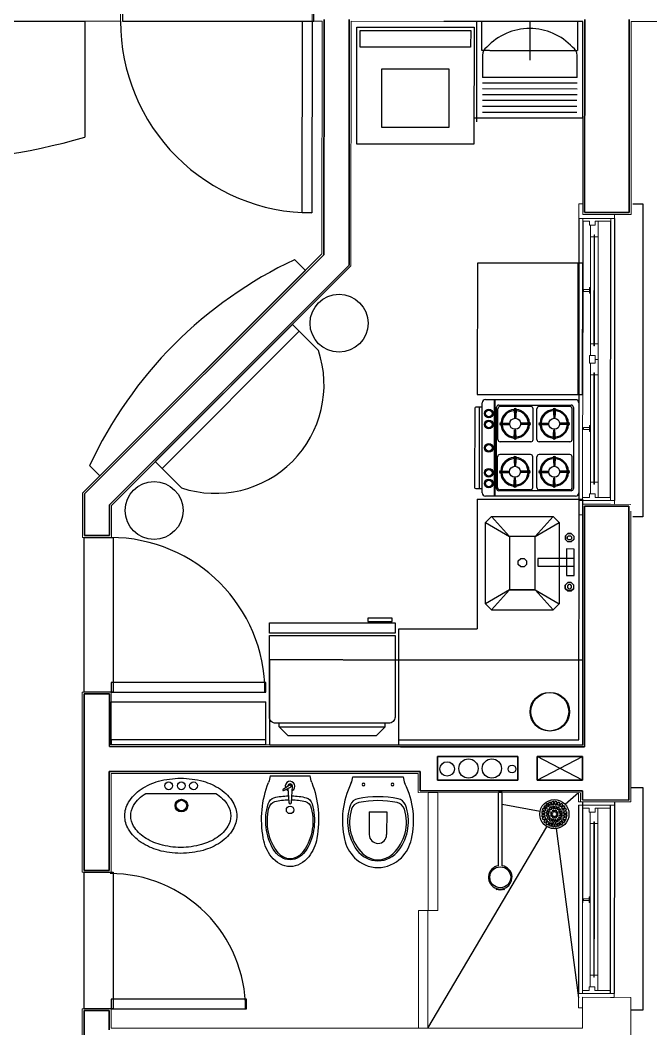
# Model space of a CAD drawing. Header units: millimetres. Extents: x -32319 to 9885, y 990 to 22164.
# Drawn here: x -27611 to -24346, y 4576 to 9798 of the extents above; entities that cross this region are included whole.
import ezdxf

# ---------------------------------------------------------------- set-up
doc = ezdxf.new("R2010")
doc.units = ezdxf.units.MM
doc.linetypes.add('HIDDEN', pattern=[0.375, 0.25, -0.125])
doc.layers.add('door', color=53, linetype='Continuous')
doc.layers.add('furniture', color=34, linetype='Continuous')
for name, color, linetype, lineweight in [('plaster', 4, 'Continuous', 13), ('wall', 5, 'Continuous', 35), ('wind', 161, 'Continuous', 5)]:
    doc.layers.add(name, color=color, linetype=linetype, lineweight=lineweight)

msp = doc.modelspace()

# ---------------------------------------------------------------- linework, layer by layer
for p, q in [((-27081.9, 10072.5), (-27082, 9792.5)), ((-26090.5, 9792), (-26090.4, 10072)), ((-27082, 9792.5), (-26090.5, 9792)), ((-27279.7, 6319.6), (-27279.3, 7119.6)), ((-27279.3, 7119.6), (-27129.3, 7119.5)), ((-27129.3, 7119.5), (-27129.7, 6319.5)), ((-27129.7, 6319.5), (-27279.7, 6319.6)), ((-24934.9, 5864), (-24700.5, 5985.8)), ((-24700.5, 5863.9), (-24934.8, 5985.8)), ((-24450.2, 5825.3, 27000), (-24387.7, 5825.3, 27000)), ((-24387.7, 5825.3, 27000), (-24388.2, 4672, 27000)), ((-24700, 5750.8), (-24700.3, 5229.2)), ((-24535, 5750.7), (-24535.5, 4759.1)), ((-24720, 5733.5), (-24720.5, 4759.2)), ((-24555.5, 4759.1), (-24555, 5733.4)), ((-27280.7, 4680.3), (-27280.1, 5386.5)), ((-27280.1, 5386.5), (-27130.1, 5386.4)), ((-27130.1, 5386.4), (-27130.4, 4680.2)), ((-27130.4, 4680.2), (-27280.7, 4680.3)), ((-24388.2, 4672, 27000), (-24449.8, 4672.1, -5157.2))]:
    msp.add_line(p, q)
for points in [[(-24438.9, 8846.2), (-24386.9, 8846.2), (-24387.6, 7226.2), (-24439.6, 7226.2)], [(-24698.9, 8756.3), (-24699.2, 8181.3)], [(-24554.6, 7326.3), (-24553.9, 8756.3)]]:
    msp.add_lwpolyline(points)
for centre, radius in [((-25400.8, 5921.3), 37.5), ((-25290.3, 5923.7), 50), ((-25169.3, 5923.7), 50), ((-25064.8, 5921.1), 20)]:
    msp.add_circle(centre, radius)
at = {"layer": 'door'}
for p, q in [((-26150.8, 8800.4), (-26150.4, 9791.9)), ((-26150.4, 9791.9), (-26100.4, 9791.9)), ((-26100.4, 9791.9), (-26100.8, 8800.4)), ((-26100.8, 8800.4), (-26150.8, 8800.4)), ((-27139.5, 6369.5), (-27139.6, 6319.5)), ((-27139.6, 6319.5), (-26339.6, 6319.1)), ((-26339.5, 6369.1), (-27139.5, 6369.5)), ((-26339.6, 6319.1), (-26339.5, 6369.1)), ((-27140.3, 4730.2), (-27140.3, 4680.2)), ((-26440.3, 4729.9), (-27140.3, 4730.2)), ((-26440.3, 4679.9), (-26440.3, 4729.9)), ((-27140.3, 4680.2), (-26440.3, 4679.9))]:
    msp.add_line(p, q, dxfattribs=at)
for centre, radius, start, end in [((-26100.4, 9791.9), 991.5, 179.9699, 269.9748), ((-27144.1, 6319.5), 800, 359.9748, 89.9748), ((-27144.8, 4679.8), 700, 0.007, 90.0548)]:
    msp.add_arc(centre, radius, start, end, dxfattribs=at)
at = {"layer": 'furniture'}
for p, q in [((-30949.2, 9794.1), (-27276.2, 9792.4)), ((-27276.2, 9792.3), (-27276.5, 9192.3)), ((-24698.4, 9791.3), (-25418.4, 9791.6)), ((-25248.4, 9791.6), (-25248.6, 9271.6)), ((-24973.4, 9791.4), (-24973.5, 9591.4)), ((-24698.6, 9291.3), (-24698.4, 9791.3)), ((-25218.4, 9615.7), (-25218.5, 9501.5)), ((-24728.5, 9501.3), (-24728.5, 9615.4)), ((-24728.5, 9501.3), (-25218.5, 9501.5)), ((-24728.5, 9471.3), (-25218.5, 9471.5)), ((-24728.5, 9441.3), (-25218.5, 9441.5)), ((-24728.5, 9411.3), (-25218.5, 9411.5)), ((-24728.6, 9381.3), (-25218.6, 9381.5)), ((-24728.6, 9351.3), (-25218.6, 9351.5)), ((-25218.6, 9321.5), (-24729.5, 9321.3)), ((-25261.9, 9291.6), (-24698.6, 9291.3)), ((-26137.4, 8504.8), (-26190.4, 8557.9)), ((-25244.4, 8539.4), (-25244.7, 7859.2)), ((-24694.5, 8539.2), (-25244.4, 8539.4)), ((-24724, 8539.2), (-24724.3, 7859)), ((-24699, 8539.2), (-24724, 8539.2)), ((-24694.5, 8539.2), (-24719.5, 8539.2)), ((-24699.3, 7859), (-24699, 8539.2)), ((-27198.7, 7438.5), (-26134.9, 8502.3)), ((-26912.3, 7512.8), (-26202, 8223)), ((-26202, 8223), (-26067.1, 8088.1)), ((-26202, 8223), (-26166.7, 8187.7)), ((-26166.7, 8187.7), (-26876.9, 7477.5)), ((-25244.7, 7859.2), (-24699.3, 7859)), ((-25201.8, 7833.3), (-24735.9, 7833.1)), ((-25157.1, 7833.2), (-25157.3, 7333.2)), ((-25154.2, 7833.2), (-25154.5, 7333.2)), ((-24724.3, 7859), (-24699.3, 7859)), ((-24724.3, 7859), (-24699.3, 7859)), ((-25258.3, 7788.3), (-25258.5, 7378.3)), ((-25218.9, 7793.9), (-25252.6, 7793.9)), ((-25235.5, 7793.9), (-25235.7, 7372.6)), ((-25219.1, 7350.3), (-25218.9, 7816.2)), ((-25145.2, 7373), (-25145, 7793.5)), ((-25138.1, 7626.6), (-25138, 7785.7)), ((-25133.7, 7804.8), (-24758.7, 7804.7)), ((-24967.5, 7797), (-25126.6, 7797.1)), ((-25054.2, 7785.8), (-25051.3, 7740.3)), ((-25048.5, 7785.8), (-25048.5, 7787.7)), ((-25048.5, 7785.8), (-25048.5, 7738.9)), ((-25042.8, 7785.8), (-25045.7, 7740.3)), ((-24956.3, 7626.6), (-24956.2, 7785.6)), ((-24935.9, 7626.5), (-24935.9, 7785.6)), ((-24765.4, 7796.9), (-24924.5, 7797)), ((-24852, 7785.7), (-24849.2, 7740.3)), ((-24846.3, 7785.7), (-24846.4, 7738.8)), ((-24840.7, 7785.7), (-24843.5, 7740.3)), ((-24754.1, 7626.5), (-24754, 7785.6)), ((-24747.3, 7793.3), (-24747.5, 7372.8)), ((-24718.9, 7816), (-24719.1, 7350.1)), ((-25126.1, 7708.2), (-25128.1, 7708.2)), ((-25126.1, 7713.9), (-25080.7, 7711)), ((-25126.1, 7708.2), (-25079.2, 7708.2)), ((-25126.1, 7702.5), (-25080.7, 7705.4)), ((-25054.2, 7630.6), (-25051.4, 7676)), ((-25048.5, 7630.6), (-25048.5, 7677.5)), ((-25042.9, 7630.6), (-25045.7, 7676)), ((-24970.9, 7708.2), (-25017.8, 7708.2)), ((-24970.9, 7713.8), (-25016.4, 7711)), ((-24970.9, 7702.5), (-25016.4, 7705.3)), ((-24970.9, 7708.2), (-24969, 7708.2)), ((-24924, 7708.1), (-24925.9, 7708.1)), ((-24924, 7713.8), (-24878.5, 7711)), ((-24924, 7708.1), (-24877, 7708.1)), ((-24924, 7702.5), (-24878.5, 7705.3)), ((-24852.1, 7630.5), (-24849.2, 7675.9)), ((-24846.4, 7630.5), (-24846.4, 7677.4)), ((-24840.7, 7630.5), (-24843.5, 7675.9)), ((-24768.8, 7708.1), (-24815.7, 7708.1)), ((-24768.8, 7713.7), (-24814.2, 7710.9)), ((-24768.8, 7702.4), (-24814.2, 7705.2)), ((-24768.8, 7708.1), (-24766.8, 7708.1)), ((-25048.5, 7630.6), (-25048.5, 7628.6)), ((-24846.4, 7630.5), (-24846.4, 7628.6)), ((-24967.6, 7615.2), (-25126.7, 7615.3)), ((-24765.5, 7615.1), (-24924.6, 7615.2)), ((-25139.5, 7378.2), (-25139.5, 7537.3)), ((-24969, 7548.5), (-25128.1, 7548.6)), ((-25055.6, 7537.3), (-25052.8, 7491.9)), ((-25049.9, 7537.3), (-25050, 7490.4)), ((-25049.9, 7537.3), (-25049.9, 7539.3)), ((-25044.3, 7537.3), (-25047.1, 7491.9)), ((-24957.7, 7378.1), (-24957.7, 7537.2)), ((-24936, 7378.1), (-24936, 7537.2)), ((-24765.5, 7548.5), (-24924.6, 7548.5)), ((-24852.1, 7537.2), (-24849.3, 7491.8)), ((-24846.4, 7537.2), (-24846.5, 7490.3)), ((-24840.8, 7537.2), (-24843.6, 7491.8)), ((-24754.2, 7378), (-24754.2, 7537.1)), ((-27198.7, 7438.5), (-27251.7, 7491.6)), ((-26876.9, 7477.5), (-26912.3, 7512.8)), ((-26912.3, 7512.8), (-26775.7, 7376.2)), ((-25127.6, 7459.8), (-25129.5, 7459.8)), ((-25127.6, 7465.4), (-25082.1, 7462.6)), ((-25127.6, 7459.8), (-25080.6, 7459.7)), ((-25127.6, 7454.1), (-25082.1, 7456.9)), ((-25055.7, 7382.1), (-25052.8, 7427.6)), ((-25050, 7382.1), (-25050, 7429)), ((-25044.3, 7382.1), (-25047.1, 7427.6)), ((-24972.4, 7459.7), (-25019.3, 7459.7)), ((-24972.4, 7465.4), (-25017.8, 7462.5)), ((-24972.4, 7454), (-25017.8, 7456.9)), ((-24972.4, 7459.7), (-24970.4, 7459.7)), ((-24924.1, 7459.7), (-24926, 7459.7)), ((-24924.1, 7465.3), (-24878.6, 7462.5)), ((-24924.1, 7459.7), (-24877.1, 7459.6)), ((-24924.1, 7454), (-24878.6, 7456.8)), ((-24852.2, 7382), (-24849.3, 7427.5)), ((-24846.5, 7382), (-24846.5, 7429)), ((-24840.8, 7382), (-24843.7, 7427.5)), ((-24768.9, 7459.6), (-24815.8, 7459.6)), ((-24768.9, 7465.3), (-24814.3, 7462.5)), ((-24768.9, 7453.9), (-24814.3, 7456.8)), ((-24768.9, 7459.6), (-24766.9, 7459.6)), ((-25252.8, 7372.6), (-25219.1, 7372.6)), ((-24969.1, 7366.7), (-25128.2, 7366.8)), ((-25050, 7382.1), (-25050, 7380.2)), ((-24765.6, 7366.6), (-24924.7, 7366.7)), ((-25245, 7317.8), (-25245.3, 6646.2)), ((-25245, 7317.8), (-24699.6, 7317.6)), ((-24736.1, 7333.1), (-25202, 7333.3)), ((-24758.9, 7361.5), (-25133.9, 7361.6)), ((-24719.6, 7317.6), (-24720.5, 6071.7)), ((-24699.6, 7317.6), (-24700.1, 6046)), ((-25651.8, 6046.4), (-25651.6, 6646.4)), ((-25651.6, 6646.3), (-25245.3, 6646.2)), ((-27139.7, 6046.9), (-27139.6, 6269.5)), ((-27139.6, 6269.5), (-26339.6, 6269.1)), ((-26339.7, 6046.6), (-26339.6, 6269.1)), ((-25651.8, 6146.1), (-25651.8, 6171.3)), ((-26269.8, 6138.9), (-26269.8, 6158)), ((-25721.6, 6138.7), (-25721.6, 6157.7)), ((-26339.7, 6071.6), (-27139.7, 6071.9)), ((-27139.7, 6071.9), (-27139.7, 6046.9)), ((-26339.7, 6046.6), (-26339.7, 6071.6)), ((-25654.1, 6072.4), (-24718.2, 6071.7)), ((-26339.7, 6046.6), (-27139.7, 6046.9)), ((-25654.1, 6046.4), (-24697.8, 6046)), ((-26317.7, 5886.3), (-26109.7, 5886.2)), ((-25888.8, 5881.1), (-25628.9, 5881)), ((-26216.6, 5837.2), (-26250.1, 5815.6)), ((-26246.6, 5809.3), (-26211, 5827.4)), ((-26225.5, 5832.3), (-26225.4, 5831.5)), ((-26224.9, 5820.3), (-26221.3, 5749.2)), ((-26206.3, 5749.2), (-26202.1, 5832.3)), ((-25135.6, 5420.6), (-25135.5, 5798.7)), ((-25115.5, 5798.7), (-25135.5, 5798.7)), ((-25115.6, 5420.6), (-25115.5, 5798.7)), ((-24867.7, 5731.8), (-24875.8, 5746)), ((-24861.2, 5734.5), (-24865.4, 5750.3)), ((-24855.4, 5736), (-24859.6, 5751.8)), ((-24848.5, 5737), (-24848.5, 5753.3)), ((-24842.5, 5737), (-24842.5, 5753.3)), ((-24835.7, 5736), (-24831.4, 5751.8)), ((-24829.9, 5734.5), (-24825.6, 5750.2)), ((-24823.4, 5731.8), (-24815.3, 5746)), ((-25803.9, 5700.3), (-25804, 5581.3)), ((-25803.9, 5700.3), (-25713.9, 5700.3)), ((-25713.9, 5700.3), (-25714, 5581.3)), ((-24894.1, 5697.5), (-24909.8, 5701.7)), ((-24892.5, 5703.2), (-24908.3, 5707.5)), ((-24889.8, 5709.7), (-24904, 5717.8)), ((-24886.8, 5714.9), (-24901, 5723)), ((-24882.6, 5720.4), (-24894.1, 5731.9)), ((-24878.4, 5724.6), (-24889.9, 5736.2)), ((-24872.9, 5695.6), (-24884.9, 5700.6)), ((-24870.6, 5701.2), (-24882.6, 5706.2)), ((-24872.8, 5728.8), (-24881, 5743)), ((-24867.7, 5705.5), (-24876.9, 5714.7)), ((-24863.5, 5709.7), (-24872.7, 5718.9)), ((-24859.2, 5712.6), (-24864.2, 5724.6)), ((-24855.2, 5692.9), (-24862, 5699.8)), ((-24853.6, 5714.9), (-24858.6, 5726.9)), ((-24850.9, 5697.2), (-24857.8, 5704)), ((-24848.6, 5715.9), (-24848.5, 5728.9)), ((-24848.6, 5698.1), (-24848.6, 5707.8)), ((-24842.6, 5715.9), (-24842.5, 5728.9)), ((-24842.6, 5698.1), (-24842.6, 5707.8)), ((-24840.2, 5697.1), (-24833.3, 5704)), ((-24837.5, 5714.9), (-24832.5, 5726.9)), ((-24836, 5692.9), (-24829.1, 5699.8)), ((-24831.9, 5712.6), (-24826.9, 5724.6)), ((-24827.6, 5709.7), (-24818.4, 5718.9)), ((-24823.4, 5705.5), (-24814.2, 5714.7)), ((-24820.5, 5701.1), (-24808.5, 5706.1)), ((-24818.2, 5728.8), (-24810.1, 5743)), ((-24818.2, 5695.6), (-24806.2, 5700.6)), ((-24812.7, 5724.6), (-24801.2, 5736.1)), ((-24808.5, 5720.3), (-24796.9, 5731.9)), ((-24804.3, 5714.8), (-24790.1, 5723)), ((-24801.3, 5709.6), (-24787.1, 5717.8)), ((-24798.6, 5703.2), (-24782.8, 5707.4)), ((-24797.1, 5697.4), (-24781.3, 5701.6)), ((-24895, 5690.6), (-24911.3, 5690.6)), ((-24895, 5684.6), (-24911.3, 5684.6)), ((-24894.1, 5677.7), (-24909.8, 5673.5)), ((-24892.5, 5671.9), (-24908.3, 5667.7)), ((-24889.9, 5665.5), (-24904, 5657.3)), ((-24886.9, 5660.3), (-24901, 5652.1)), ((-24882.6, 5654.7), (-24894.2, 5643.2)), ((-24878.4, 5650.5), (-24889.9, 5639)), ((-24873.9, 5690.6), (-24887, 5690.6)), ((-24873.9, 5684.6), (-24887, 5684.6)), ((-24872.9, 5679.5), (-24885, 5674.5)), ((-24870.6, 5673.9), (-24882.7, 5668.9)), ((-24872.9, 5646.3), (-24881.1, 5632.1)), ((-24867.7, 5669.6), (-24877, 5660.4)), ((-24867.7, 5643.3), (-24875.9, 5629.1)), ((-24863.5, 5665.4), (-24872.7, 5656.2)), ((-24856.1, 5690.5), (-24865.8, 5690.6)), ((-24856.1, 5684.5), (-24865.8, 5684.6)), ((-24861.3, 5640.6), (-24865.5, 5624.8)), ((-24859.2, 5662.5), (-24864.2, 5650.5)), ((-24855.2, 5682.2), (-24862, 5675.3)), ((-24853.6, 5660.2), (-24858.6, 5648.2)), ((-24850.9, 5677.9), (-24857.8, 5671.1)), ((-24848.6, 5677), (-24848.6, 5667.3)), ((-24848.6, 5659.2), (-24848.6, 5646.2)), ((-24842.6, 5677), (-24842.6, 5667.3)), ((-24842.6, 5659.2), (-24842.6, 5646.2)), ((-24840.2, 5677.9), (-24833.4, 5671.1)), ((-24837.5, 5660.2), (-24832.5, 5648.1)), ((-24836, 5682.2), (-24829.1, 5675.3)), ((-24835, 5690.5), (-24825.3, 5690.5)), ((-24835, 5684.5), (-24825.3, 5684.5)), ((-24832, 5662.5), (-24827, 5650.4)), ((-24829.9, 5640.6), (-24825.7, 5624.8)), ((-24827.7, 5665.4), (-24818.4, 5656.1)), ((-24823.5, 5643.2), (-24815.3, 5629.1)), ((-24823.4, 5669.6), (-24814.2, 5660.4)), ((-24820.5, 5673.9), (-24808.5, 5668.9)), ((-24818.3, 5646.2), (-24810.1, 5632.1)), ((-24818.2, 5679.5), (-24806.2, 5674.5)), ((-24817.2, 5690.5), (-24804.2, 5690.5)), ((-24817.2, 5684.5), (-24804.2, 5684.5)), ((-24812.8, 5650.5), (-24801.2, 5638.9)), ((-24808.5, 5654.7), (-24797, 5643.2)), ((-24804.3, 5660.2), (-24790.2, 5652.1)), ((-24801.3, 5665.4), (-24787.2, 5657.2)), ((-24798.6, 5671.8), (-24782.9, 5667.6)), ((-24797.1, 5677.6), (-24781.3, 5673.4)), ((-24796.2, 5690.5), (-24779.8, 5690.5)), ((-24796.2, 5684.5), (-24779.8, 5684.5)), ((-24855.5, 5639), (-24859.7, 5623.3)), ((-24848.6, 5638.1), (-24848.6, 5621.8)), ((-24842.6, 5638.1), (-24842.6, 5621.8)), ((-24835.7, 5639), (-24831.5, 5623.3)), ((-25145.6, 5297), (-25143.8, 5302.6)), ((-25125.7, 5293.4), (-25125.7, 5299.9)), ((-25125.7, 5293.4), (-25125.7, 5299.9)), ((-25107.9, 5302.5), (-25106.2, 5297))]:
    msp.add_line(p, q, dxfattribs=at)
at = {"layer": 'furniture', "linetype": 'HIDDEN'}
for p, q in [((-25223.4, 9791.5), (-25223.4, 9641.5)), ((-24723.4, 9791.3), (-25223.4, 9791.5)), ((-24723.4, 9641.3), (-24723.4, 9791.3)), ((-25223.4, 9641.5), (-24723.4, 9641.3)), ((-24724.5, 8539.2), (-25074.5, 8539.4)), ((-26320.5, 6485.6), (-26320.7, 6046.6)), ((-24699.9, 6484.9), (-26320.5, 6485.6)), ((-25651.8, 6046.3), (-25651.8, 6146.1)), ((-26320.7, 6046.6), (-25651.8, 6046.3))]:
    msp.add_line(p, q, dxfattribs=at)
at = {"layer": 'furniture', "ltscale": 4}
for p, q in [((-24720, 5798.5), (-24789, 5737.5)), ((-24919.8, 5701.2), (-25115.5, 5737.3)), ((-25500.1, 4579.5), (-24884, 5622.5)), ((-24835.7, 5612.7), (-24720.5, 4736.7))]:
    msp.add_line(p, q, dxfattribs=at)
at = {"layer": 'furniture'}
for points in [[(-25868.4, 9761.8), (-25261.7, 9761.5), (-25262, 9154.9), (-25868.7, 9155.1)], [(-25279, 9744.2), (-25279.1, 9657.5), (-25851.1, 9657.8), (-25851.1, 9744.5)], [(-25738.6, 9241.7), (-25738.5, 9545.1), (-25391.8, 9544.9), (-25391.9, 9241.6)], [(-25811.3, 6684.9), (-25685.2, 6684.9), (-25685.2, 6701.7), (-25811.3, 6701.8)], [(-26320.5, 6623.8), (-26320.4, 6678), (-25670.4, 6677.7), (-25670.5, 6623.5)], [(-26223.8, 6092.9), (-26269.8, 6138.9), (-25721.6, 6138.7), (-25767.5, 6092.7), (-25995.7, 6092.8)]]:
    msp.add_lwpolyline(points, close=True, dxfattribs=at)
at = {"layer": 'furniture', "ltscale": 0.3}
for points in [[(-24718.9, 8771.3), (-24719.6, 7311.3)], [(-24533.9, 8771.2), (-24534.6, 7311.2)]]:
    msp.add_lwpolyline(points, dxfattribs=at)
at = {"layer": 'furniture'}
for points, elevation in [([(-25077.6, 7125.4), (-25077.7, 6848.5), (-24945.3, 6848.4), (-24945.2, 7125.3)], 691.5), ([(-24788.9, 7127.4), (-24776.2, 7140), (-24758.3, 7140), (-24745.7, 7127.3), (-24745.7, 7109.5), (-24758.3, 7096.8), (-24776.2, 7096.8), (-24788.9, 7109.5)], 918.7), ([(-24778, 7122.5), (-24771.7, 7128.8), (-24762.8, 7128.8), (-24756.4, 7122.5), (-24756.4, 7113.5), (-24762.8, 7107.2), (-24771.7, 7107.2), (-24778, 7113.5)], 900), ([(-24744, 6922.6), (-24743.9, 7060), (-24783, 7060.1), (-24783.1, 6922.6)], 900), ([(-25032.3, 6998.1), (-25019.7, 7010.7), (-25001.8, 7010.7), (-24989.2, 6998.1), (-24989.2, 6980.2), (-25001.8, 6967.5), (-25019.7, 6967.6), (-25032.4, 6980.2)], 694.3), ([(-24931.9, 6971.9), (-24744, 6971.8), (-24744, 7010.9), (-24931.9, 7011)], 946.7), ([(-24744, 7010.9), (-24783, 7010.9), (-24783.1, 6971.8), (-24744, 6971.8)], 923.3), ([(-24789, 6855.3), (-24776.3, 6842.7), (-24758.5, 6842.7), (-24745.8, 6855.3), (-24745.8, 6873.2), (-24758.4, 6885.8), (-24776.3, 6885.9), (-24789, 6873.2)], 918.7), ([(-24778.1, 6860.2), (-24771.8, 6853.9), (-24762.9, 6853.9), (-24756.5, 6860.2), (-24756.5, 6869.2), (-24762.9, 6875.5), (-24771.8, 6875.5), (-24778.1, 6869.2)], 900)]:
    msp.add_lwpolyline(points, close=True, dxfattribs=dict(at, elevation=elevation))
for points in [[(-26288.2, 6158, -0.414214), (-26320.6, 6190.5), (-26320.5, 6613), (-25670.5, 6612.7), (-25670.6, 6190.2, -0.414214), (-25703.2, 6157.7)], [(-26779.8, 5873.3, -0.067812), (-26664.4, 5857.5, -0.080094), (-26574.7, 5816.3, -0.107098), (-26509.6, 5748.7, -0.139266), (-26489.8, 5678.8, -0.139266), (-26509.7, 5608.8, -0.107098), (-26574.8, 5541.3, -0.080094), (-26664.6, 5500.1, -0.067812), (-26779.9, 5484.4, -0.067812), (-26895.3, 5500.2, -0.080094), (-26985, 5541.5, -0.107098), (-27050.1, 5609.1, -0.139266), (-27069.9, 5679, -0.139266), (-27050, 5748.9, -0.107098), (-26984.9, 5816.5, -0.080094), (-26895.2, 5857.6, -0.067812)], [(-26598.8, 5795.1, -0.117959), (-26535.9, 5732.5, -0.139266), (-26520.7, 5678.8, -0.139266), (-26535.9, 5625.1, -0.107098), (-26592, 5566.9, -0.080094), (-26672.8, 5529.9, -0.067812), (-26779.9, 5515.3, -0.067812), (-26887, 5529.9, -0.080094), (-26967.8, 5567.1, -0.107098), (-27023.8, 5625.3, -0.139266), (-27039.1, 5679, -0.139266), (-27023.8, 5732.7, -0.117959), (-26960.8, 5795.2)]]:
    msp.add_lwpolyline(points, format="xyb", close=True, dxfattribs=at)
for centre, radius in [((-25960.5, 8228.6), 150), ((-25185.2, 7761.5), 22.7), ((-25185.2, 7761.5), 17), ((-25048.5, 7708.2), 28.4), ((-24846.4, 7708.1), 28.4), ((-25185.3, 7705), 22.7), ((-25185.3, 7705), 17), ((-25185.3, 7583.3), 22.7), ((-25185.3, 7583.3), 17), ((-25185.4, 7454.8), 22.7), ((-25185.4, 7454.8), 17), ((-25050, 7459.7), 28.4), ((-24846.5, 7459.6), 28.4), ((-25185.4, 7399.7), 22.7), ((-25185.4, 7399.7), 17), ((-26918, 7259.4), 150), ((-24871.6, 6217.7), 100), ((-24867.2, 6217.7), 100), ((-26842.3, 5834.2), 20.1), ((-26777.3, 5834.2), 20.1), ((-26713.9, 5834.1), 20.1), ((-26776.6, 5731.9), 32.5), ((-26776.6, 5731.9), 27.3), ((-24845.6, 5687.5), 75.5), ((-26213.8, 5709.6), 19.5), ((-25125.7, 5360.6), 54.1)]:
    msp.add_circle(centre, radius, dxfattribs=at)
for centre, radius, start, end in [((-24973.5, 9451.2), 303.1, 42.8753, 137.0742), ((-25168.4, 9615.6), 50, 122.7494, 179.9748), ((-24778.5, 9615.5), 50, 359.9748, 57.2001), ((-28170.3, 12274.3), 3209, 252.9171, 286.1725), ((-25253.5, 6564.1), 2202.9, 115.1705, 155.1022), ((-26600.2, 7910.2), 562, 251.8115, 18.4611), ((-25201.8, 7816.2), 17, 89.9748, 179.9748), ((-24735.9, 7816), 17, 359.9748, 89.9748), ((-25252.6, 7788.3), 5.68, 89.9748, 179.9748), ((-25133.7, 7793.5), 11.4, 89.9748, 179.9748), ((-25126.6, 7785.7), 11.4, 89.9748, 179.9748), ((-25048.5, 7708.2), 73.9, 94.1947, 175.7548), ((-25048.5, 7778.4), 9.3, 52.3208, 127.6287), ((-25048.5, 7708.2), 73.9, 4.1947, 85.7548), ((-24967.6, 7785.7), 11.4, 359.9748, 89.9748), ((-24924.5, 7785.6), 11.4, 89.9748, 179.9748), ((-24846.4, 7708.1), 73.9, 94.1947, 175.7548), ((-24846.3, 7778.3), 9.3, 52.3208, 127.6287), ((-24846.4, 7708.1), 73.9, 4.1947, 85.7548), ((-24765.4, 7785.6), 11.4, 359.9748, 89.9748), ((-24758.7, 7793.3), 11.4, 359.9748, 89.9748), ((-25048.5, 7708.2), 68.2, 94.2483, 175.7012), ((-25048.5, 7742.3), 3.46, 214.8247, 325.1248), ((-25048.5, 7708.2), 68.2, 4.2483, 85.7012), ((-24846.4, 7708.1), 68.2, 94.2483, 175.7012), ((-24846.4, 7742.2), 3.46, 214.8247, 325.1248), ((-24846.4, 7708.1), 68.2, 4.2483, 85.7012), ((-25118.8, 7708.2), 9.3, 142.3208, 217.6287), ((-25048.5, 7708.2), 73.9, 184.1947, 265.7548), ((-25048.5, 7708.2), 68.2, 184.2483, 265.7012), ((-25082.6, 7708.2), 3.46, 304.8247, 55.1248), ((-25048.5, 7674.1), 3.46, 34.8247, 145.1248), ((-25048.5, 7708.2), 68.2, 274.2483, 355.7012), ((-25048.5, 7708.2), 73.9, 274.1947, 355.7548), ((-25014.4, 7708.2), 3.46, 124.8247, 235.1248), ((-24978.3, 7708.2), 9.3, 322.3208, 37.6287), ((-24916.6, 7708.1), 9.3, 142.3208, 217.6287), ((-24846.4, 7708.1), 73.9, 184.1947, 265.7548), ((-24846.4, 7708.1), 68.2, 184.2483, 265.7012), ((-24880.5, 7708.1), 3.46, 304.8247, 55.1248), ((-24846.4, 7674), 3.46, 34.8247, 145.1248), ((-24846.4, 7708.1), 68.2, 274.2483, 355.7012), ((-24846.4, 7708.1), 73.9, 274.1947, 355.7548), ((-24812.2, 7708.1), 3.46, 124.8247, 235.1248), ((-24776.1, 7708.1), 9.3, 322.3208, 37.6287), ((-25126.7, 7626.6), 11.4, 179.9748, 269.9748), ((-25048.5, 7637.9), 9.3, 232.3208, 307.6287), ((-24967.6, 7626.6), 11.4, 269.9748, 359.9748), ((-24924.6, 7626.5), 11.4, 179.9748, 269.9748), ((-24846.4, 7637.9), 9.3, 232.3208, 307.6287), ((-24765.5, 7626.5), 11.4, 269.9748, 359.9748), ((-25128.1, 7537.2), 11.4, 89.9748, 179.9748), ((-25050, 7459.7), 73.9, 94.1947, 175.7548), ((-25050, 7459.7), 68.2, 94.2483, 175.7012), ((-25049.9, 7530), 9.3, 52.3208, 127.6287), ((-25050, 7459.7), 68.2, 4.2483, 85.7012), ((-25050, 7459.7), 73.9, 4.1947, 85.7548), ((-24969, 7537.2), 11.4, 359.9748, 89.9748), ((-24924.6, 7537.2), 11.4, 89.9748, 179.9748), ((-24846.5, 7459.6), 73.9, 94.1947, 175.7548), ((-24846.5, 7459.6), 68.2, 94.2483, 175.7012), ((-24846.4, 7529.9), 9.3, 52.3208, 127.6287), ((-24846.5, 7459.6), 68.2, 4.2483, 85.7012), ((-24846.5, 7459.6), 73.9, 4.1947, 85.7548), ((-24765.5, 7537.1), 11.4, 359.9748, 89.9748), ((-25050, 7493.8), 3.46, 214.8247, 325.1248), ((-24846.5, 7493.8), 3.46, 214.8247, 325.1248), ((-25120.2, 7459.7), 9.3, 142.3208, 217.6287), ((-25050, 7459.7), 73.9, 184.1947, 265.7548), ((-25050, 7459.7), 68.2, 184.2483, 265.7012), ((-25084.1, 7459.7), 3.46, 304.8247, 55.1248), ((-25050, 7425.6), 3.46, 34.8247, 145.1248), ((-25050, 7459.7), 68.2, 274.2483, 355.7012), ((-25050, 7459.7), 73.9, 274.1947, 355.7548), ((-25015.8, 7459.7), 3.46, 124.8247, 235.1248), ((-24979.7, 7459.7), 9.3, 322.3208, 37.6287), ((-24916.7, 7459.7), 9.3, 142.3208, 217.6287), ((-24846.5, 7459.6), 73.9, 184.1947, 265.7548), ((-24846.5, 7459.6), 68.2, 184.2483, 265.7012), ((-24880.6, 7459.6), 3.46, 304.8247, 55.1248), ((-24846.5, 7425.5), 3.46, 34.8247, 145.1248), ((-24846.5, 7459.6), 68.2, 274.2483, 355.7012), ((-24846.5, 7459.6), 73.9, 274.1947, 355.7548), ((-24812.3, 7459.6), 3.46, 124.8247, 235.1248), ((-24776.2, 7459.6), 9.3, 322.3208, 37.6287), ((-25252.8, 7378.3), 5.68, 179.9748, 269.9748), ((-25133.8, 7373), 11.4, 179.9748, 269.9748), ((-25128.2, 7378.2), 11.4, 179.9748, 269.9748), ((-25050, 7389.5), 9.3, 232.3208, 307.6287), ((-24969.1, 7378.1), 11.4, 269.9748, 359.9748), ((-24924.7, 7378.1), 11.4, 179.9748, 269.9748), ((-24846.5, 7389.4), 9.3, 232.3208, 307.6287), ((-24765.6, 7378), 11.4, 269.9748, 359.9748), ((-24758.9, 7372.8), 11.4, 269.9748, 359.9748), ((-25202, 7350.3), 17, 179.9748, 269.9748), ((-24736.1, 7350.1), 17, 269.9748, 359.9748), ((-26213.8, 5832.3), 25.2, 294.7933, 199.8538), ((-25988.4, 5890.3), 100, 333.797, 354.7017), ((-25833.9, 5841.2), 7.5, 89.9748, 269.9748), ((-25833.9, 5841.2), 7.5, 269.9748, 89.9748), ((-25683.9, 5841.1), 7.5, 89.9748, 269.9748), ((-25683.9, 5841.1), 7.5, 269.9748, 89.9748), ((-25529.3, 5890.1), 100, 185.2478, 206.1525), ((-26248.3, 5812.4), 3.6, 119.8557, 299.8557), ((-26213.8, 5832.3), 25.2, 219.8575, 245.1562), ((-26213.8, 5832.3), 11.7, 359.9748, 179.9748), ((-26213.8, 5832.3), 5.62, 299.8557, 119.8557), ((-25508.4, 5654.1), 435, 153.7967, 192.7638), ((-26009.5, 5654.3), 435, 347.1857, 26.1528), ((-26213.8, 5749.2), 7.51, 179.9748, 359.9748), ((-25854.2, 5718.2), 50, 100.9636, 159.8904), ((-25848.2, 5698.4), 50, 101.41, 162.2883), ((-25759.1, 5227.3), 550, 78.9859, 100.9636), ((-25759.1, 5257.3), 500, 78.5394, 101.4101), ((-25669.7, 5698.3), 50, 17.6612, 78.5395), ((-25663.6, 5718.1), 50, 20.0575, 78.9857), ((-24845.6, 5687.5), 65.8, 107.5879, 117.3616), ((-24845.6, 5687.5), 65.8, 92.5879, 102.3616), ((-24845.6, 5687.5), 65.8, 77.5879, 87.3616), ((-24845.6, 5687.5), 65.8, 62.5879, 72.3616), ((-25666.4, 5649.4), 250, 159.8908, 216.4034), ((-25681.4, 5645.1), 225, 162.289, 226.4253), ((-25836.5, 5645.2), 225, 313.5242, 17.6606), ((-25851.5, 5649.5), 250, 323.5461, 20.0588), ((-24845.6, 5687.5), 65.8, 167.5879, 177.3616), ((-24845.6, 5687.5), 65.8, 152.5879, 162.3616), ((-24845.6, 5687.5), 65.8, 137.5879, 147.3616), ((-24845.6, 5687.5), 49.5, 168.4494, 176.5001), ((-24845.6, 5687.5), 49.5, 153.4494, 161.5001), ((-24845.6, 5687.5), 65.8, 122.5879, 132.3616), ((-24845.6, 5687.5), 41.5, 161.6202, 175.8293), ((-24845.6, 5687.5), 49.5, 138.4494, 146.5001), ((-24845.6, 5687.5), 41.5, 139.1202, 153.3293), ((-24845.6, 5687.5), 49.5, 123.4494, 131.5001), ((-24845.6, 5687.5), 28.5, 163.5171, 173.9324), ((-24845.6, 5687.5), 41.5, 116.6202, 130.8293), ((-24845.6, 5687.5), 28.5, 141.0171, 151.4324), ((-24845.6, 5687.5), 49.5, 108.4494, 116.5001), ((-24845.6, 5687.5), 20.5, 143.3897, 171.5598), ((-24845.6, 5687.5), 28.5, 118.5171, 128.9324), ((-24845.6, 5687.5), 41.5, 94.1202, 108.3293), ((-24845.6, 5687.5), 20.5, 98.3897, 126.5598), ((-24845.6, 5687.5), 11, 150.8014, 164.1481), ((-24845.6, 5687.5), 49.5, 93.4494, 101.5001), ((-24845.6, 5687.5), 28.5, 96.0171, 106.4324), ((-24845.6, 5687.5), 11, 105.8014, 119.1481), ((-24845.6, 5687.5), 28.5, 73.5171, 83.9324), ((-24845.6, 5687.5), 20.5, 53.3897, 81.5598), ((-24845.6, 5687.5), 11, 60.8014, 74.1481), ((-24845.6, 5687.5), 49.5, 78.4494, 86.5001), ((-24845.6, 5687.5), 41.5, 71.6202, 85.8293), ((-24845.6, 5687.5), 11, 15.8014, 29.1481), ((-24845.6, 5687.5), 28.5, 51.0171, 61.4324), ((-24845.6, 5687.5), 49.5, 63.4494, 71.5001), ((-24845.6, 5687.5), 20.5, 8.3897, 36.5598), ((-24845.6, 5687.5), 41.5, 49.1202, 63.3293), ((-24845.6, 5687.5), 28.5, 28.5171, 38.9324), ((-24845.6, 5687.5), 49.5, 48.4494, 56.5001), ((-24845.6, 5687.5), 28.5, 6.0171, 16.4324), ((-24845.6, 5687.5), 41.5, 26.6202, 40.8293), ((-24845.6, 5687.5), 65.8, 47.5879, 57.3616), ((-24845.6, 5687.5), 49.5, 33.4494, 41.5001), ((-24845.6, 5687.5), 41.5, 4.1202, 18.3293), ((-24845.6, 5687.5), 49.5, 18.4494, 26.5001), ((-24845.6, 5687.5), 49.5, 3.4494, 11.5001), ((-24845.6, 5687.5), 65.8, 32.5879, 42.3616), ((-24845.6, 5687.5), 65.8, 17.5879, 27.3616), ((-24845.6, 5687.5), 65.8, 2.5879, 12.3616), ((-24845.6, 5687.5), 65.8, 182.5879, 192.3616), ((-24845.6, 5687.5), 65.8, 197.5879, 207.3616), ((-24845.6, 5687.5), 65.8, 212.5879, 222.3616), ((-24845.6, 5687.5), 49.5, 183.4494, 191.5001), ((-24845.6, 5687.5), 49.5, 198.4494, 206.5001), ((-24845.6, 5687.5), 41.5, 184.1202, 198.3293), ((-24845.6, 5687.5), 49.5, 213.4494, 221.5001), ((-24845.6, 5687.5), 41.5, 206.6202, 220.8293), ((-24845.6, 5687.5), 49.5, 228.4494, 236.5001), ((-24845.6, 5687.5), 28.5, 186.0171, 196.4324), ((-24845.6, 5687.5), 41.5, 229.1202, 243.3293), ((-24845.6, 5687.5), 28.5, 208.5171, 218.9324), ((-24845.6, 5687.5), 49.5, 243.4494, 251.5001), ((-24845.6, 5687.5), 20.5, 188.3897, 216.5598), ((-24845.6, 5687.5), 28.5, 231.0171, 241.4324), ((-24845.6, 5687.5), 41.5, 251.6202, 265.8293), ((-24845.6, 5687.5), 20.5, 233.3897, 261.5598), ((-24845.6, 5687.5), 11, 195.8014, 209.1481), ((-24845.6, 5687.5), 28.5, 253.5171, 263.9324), ((-24845.6, 5687.5), 11, 240.8014, 254.1481), ((-24845.6, 5687.5), 11, 285.8014, 299.1481), ((-24845.6, 5687.5), 20.5, 278.3897, 306.5598), ((-24845.6, 5687.5), 28.5, 276.0171, 286.4324), ((-24845.6, 5687.5), 41.5, 274.1202, 288.3293), ((-24845.6, 5687.5), 11, 330.8014, 344.1481), ((-24845.6, 5687.5), 28.5, 298.5171, 308.9324), ((-24845.6, 5687.5), 49.5, 288.4494, 296.5001), ((-24845.6, 5687.5), 20.5, 323.3897, 351.5598), ((-24845.6, 5687.5), 41.5, 296.6202, 310.8293), ((-24845.6, 5687.5), 28.5, 321.0171, 331.4324), ((-24845.6, 5687.5), 49.5, 303.4494, 311.5001), ((-24845.6, 5687.5), 28.5, 343.5171, 353.9324), ((-24845.6, 5687.5), 41.5, 319.1202, 333.3293), ((-24845.6, 5687.5), 49.5, 318.4494, 326.5001), ((-24845.6, 5687.5), 41.5, 341.6202, 355.8293), ((-24845.6, 5687.5), 49.5, 333.4494, 341.5001), ((-24845.6, 5687.5), 49.5, 348.4494, 356.5001), ((-24845.6, 5687.5), 65.8, 317.5879, 327.3616), ((-24845.6, 5687.5), 65.8, 332.5879, 342.3616), ((-24845.6, 5687.5), 65.8, 347.5879, 357.3616), ((-24845.6, 5687.5), 65.8, 227.5879, 237.3616), ((-24845.6, 5687.5), 65.8, 242.5879, 252.3616), ((-24845.6, 5687.5), 65.8, 257.5879, 267.3616), ((-24845.6, 5687.5), 49.5, 258.4494, 266.5001), ((-24845.6, 5687.5), 49.5, 273.4494, 281.5001), ((-24845.6, 5687.5), 65.8, 272.5879, 282.3616), ((-24845.6, 5687.5), 65.8, 287.5879, 297.3616), ((-24845.6, 5687.5), 65.8, 302.5879, 312.3616), ((-25737.6, 5602.2), 200, 192.7582, 224.5065), ((-25759, 5581.3), 45, 179.975, 359.9745), ((-25780.4, 5602.2), 200, 315.443, 347.1907), ((-25759, 5581.1), 135, 216.4027, 323.5468), ((-25759, 5581.1), 170, 224.5083, 315.4411), ((-25759, 5563.6), 112.5, 226.4254, 313.524), ((-25125.7, 5360.6), 60.8, 99.4435, 252.5868), ((-25125.7, 5360.6), 60.8, 286.9656, 80.506), ((-25145.2, 5296.8), 0.485, 162.5868, 275.9961), ((-25141.1, 5257.8), 38.8, 66.6214, 95.9961), ((-25125.7, 5360.6), 60.8, 252.5868, 286.9656), ((-25110.3, 5257.8), 38.8, 84.6853, 113.3281), ((-25106.7, 5296.9), 0.485, 264.6853, 16.9656)]:
    msp.add_arc(centre, radius, start, end, dxfattribs=at)
at = {"layer": 'furniture', "extrusion": (0, 0, -1)}
for centre, major_axis, start_param, end_param in [((-26013.4, 5659.3), (0.2, 435), 4.489177, 5.169282), ((-26397.4, 5895.5), (0, 100), 1.662829, 2.027684), ((-26030.1, 5895.4), (0, 100), 4.255501, 4.620357), ((-26414.3, 5659.5), (0.2, 435), 1.113903, 1.794008), ((-26290.1, 5723.4), (0, 50), -1.220259, -0.191792), ((-26285.2, 5703.6), (0, 50), -1.26211, -0.199583), ((-26214, 5232.5), (0.2, 550), -0.191792, -0.020883), ((-26214, 5262.5), (0.2, 500), -0.199585, -0.020442), ((-26214, 5262.5), (0.2, 500), 0.020442, 0.199585), ((-26214, 5232.5), (0.2, 550), 0.020883, 0.191792), ((-26142.4, 5703.5), (0, 50), 0.199583, 1.26211), ((-26137.6, 5723.3), (0, 50), 0.191795, 1.220287), ((-26139.8, 5654.6), (0.1, 250), 4.076589, 5.062921), ((-26151.8, 5650.4), (0.1, 225), 3.901674, 5.021063), ((-26275.9, 5650.4), (0.1, 225), 1.262121, 2.381512), ((-26287.9, 5654.7), (0.1, 250), 1.220264, 2.206597), ((-26196.8, 5607.4), (0.1, 200), 3.935163, 4.489275), ((-26231, 5607.4), (0.1, 200), 1.793919, 2.348022), ((-26213.9, 5586.4), (0.1, 135), 2.206584, 4.076601), ((-26213.9, 5568.9), (0, 112.5), 2.381515, 3.901673), ((-26213.9, 5586.4), (0.1, 170), 2.348056, 3.935132)]:
    msp.add_ellipse(centre, major_axis=major_axis, ratio=0.8, start_param=start_param, end_param=end_param, dxfattribs=at)
at = {"layer": 'furniture'}
for points in [[(-25202.1, 7198, 900), (-25077.6, 7125.4, 691.5), (-25171, 7229.1, 900)], [(-24945.2, 7125.3, 691.5), (-24820.6, 7197.8, 900), (-24851.7, 7229, 900)], [(-24945.3, 6848.4, 691.5), (-24945.2, 7125.3, 691.5), (-25077.6, 7125.4, 691.5), (-25077.7, 6848.5, 691.5)], [(-24743.9, 7060, 923.3), (-24783, 7060.1, 923.3), (-24783.1, 6922.6, 923.3), (-24744, 6922.6, 923.3)], [(-24931.9, 7011, 970.1), (-24931.9, 6971.9, 970.1), (-24744, 6971.8, 970.1), (-24744, 7010.9, 970.1)], [(-25077.7, 6848.5, 691.5), (-25202.3, 6776, 900), (-25171.2, 6744.8, 900), (-25077.7, 6848.5, 691.5)], [(-24851.9, 6744.7, 900), (-24945.3, 6848.4, 691.5), (-24820.7, 6775.8, 900)]]:
    msp.add_3dface(points, dxfattribs=at)
for points, invisible_edges in [([(-25202.1, 7198, 900), (-25171, 7229.1, 900), (-25202.1, 7229.1, 900)], 14), ([(-25077.6, 7125.4, 691.5), (-25171, 7229.1, 900), (-24851.7, 7229, 900), (-24945.2, 7125.3, 691.5)], 5), ([(-24851.7, 7229, 900), (-24820.6, 7197.8, 900), (-24820.5, 7229, 900)], 14), ([(-25077.7, 6848.5, 691.5), (-25202.3, 6776, 900), (-25202.1, 7198, 900), (-25077.6, 7125.4, 691.5)], 5), ([(-24945.2, 7125.3, 691.5), (-24820.6, 7197.8, 900), (-24820.7, 6775.8, 900), (-24945.3, 6848.4, 691.5)], 5), ([(-24788.9, 7109.5, 942), (-24776.2, 7096.8, 942), (-24745.7, 7127.3, 942), (-24758.3, 7140, 942)], 10), ([(-24758.3, 7140, 942), (-24776.2, 7140, 942), (-24788.9, 7127.4, 942), (-24788.9, 7109.5, 942)], 8), ([(-24745.7, 7127.3, 942), (-24745.7, 7109.5, 942), (-24758.3, 7096.8, 942), (-24776.2, 7096.8, 942)], 8), ([(-24851.9, 6744.7, 900), (-24945.3, 6848.4, 691.5), (-25077.7, 6848.5, 691.5), (-25171.2, 6744.8, 900)], 5), ([(-24789, 6873.2, 942), (-24776.3, 6885.9, 942), (-24745.8, 6855.3, 942), (-24758.5, 6842.7, 942)], 10), ([(-24758.5, 6842.7, 942), (-24776.3, 6842.7, 942), (-24789, 6855.3, 942), (-24789, 6873.2, 942)], 8), ([(-24745.8, 6855.3, 942), (-24745.8, 6873.2, 942), (-24758.4, 6885.8, 942), (-24776.3, 6885.9, 942)], 8), ([(-25202.3, 6776, 900), (-25171.2, 6744.8, 900), (-25202.3, 6744.8, 900)], 14), ([(-24851.9, 6744.7, 900), (-24820.7, 6775.8, 900), (-24820.8, 6744.7, 900)], 14)]:
    msp.add_3dface(points, dxfattribs=dict(at, invisible_edges=invisible_edges))
at = {"layer": 'plaster'}
for p, q in [((-27091.8, 10042.4), (-27091.9, 9792.4)), ((-27091.8, 10042.4), (-27091.9, 9792.4)), ((-26100.3, 10041.9), (-26100.4, 9791.9)), ((-30949.2, 9794.1), (-27091.9, 9792.4)), ((-26048.4, 9791.9), (-26100.4, 9791.9)), ((-26048.4, 9791.9), (-26048.9, 8587.4)), ((-25898.4, 9791.8), (-25898.9, 8525.2)), ((-24698.4, 9791.3), (-25898.4, 9791.8)), ((-24698.9, 8791.3), (-24698.4, 9791.3)), ((-24448.8, 8791.2), (-24448.4, 9791.2)), ((-24448.4, 9791.2), (-24250.6, 9791.1)), ((-24448.8, 8791.2), (-24698.9, 8791.3)), ((-27289.1, 7349), (-26048.9, 8587.4)), ((-27139.2, 7285), (-25898.9, 8525.2)), ((-27289.2, 7119.6), (-27289.1, 7349)), ((-27139.2, 7119.5), (-27139.2, 7285)), ((-24699.8, 7291.3), (-24700.1, 6046)), ((-24699.8, 7291.3), (-24449.6, 7291.2)), ((-24450.2, 5750.7), (-24449.6, 7255.5)), ((-27139.2, 7119.5), (-27289.2, 7119.6)), ((-27290, 5386.4), (-27289.6, 6319.5)), ((-27139.6, 6319.5), (-27289.6, 6319.5)), ((-27139.7, 6046.9), (-27139.6, 6319.5)), ((-27139.7, 6046.9), (-25651.8, 6046.4)), ((-24700.1, 6046), (-25651.8, 6046.4)), ((-27140, 5386.4), (-27139.8, 5898)), ((-27139.8, 5898), (-25550.3, 5897.5)), ((-25550.3, 5897.5), (-25550.3, 5837.3)), ((-25550.3, 5897.5), (-25550.3, 5798.9)), ((-25550.3, 5798.9), (-24710, 5798.5)), ((-27140, 5386.4), (-27290, 5386.4)), ((-24700.5, 4739.2), (-24449.7, 4739)), ((-24700.5, 4579.1), (-24700.5, 4739.2)), ((-24449.8, 4739), (-24452.2, 1052.8)), ((-27290.6, 4680.3), (-27290.8, 4330.3)), ((-27140.3, 4680.2), (-27290.3, 4680.3)), ((-27140.4, 4580.2), (-27140.3, 4680.2)), ((-24700.5, 4579.1), (-27140.4, 4580.2))]:
    msp.add_line(p, q, dxfattribs=at)
at = {"layer": 'plaster', "ltscale": 8}
for p, q in [((-24710, 5798.5), (-24710, 5750.8)), ((-24720, 5750.8), (-24450.2, 5750.7))]:
    msp.add_line(p, q, dxfattribs=at)
at = {"layer": 'wall'}
for p, q in [((-26038.3, 9801.9), (-26038.6, 8583.5)), ((-25908.4, 9801.8), (-25908.9, 8529.4)), ((-24688.9, 8803.6), (-24688.4, 9801.3)), ((-24458.8, 8801.2), (-24458.4, 9801.2)), ((-24458.8, 8801.2), (-24688.9, 8801.3)), ((-27279.1, 7344.8), (-26038.6, 8583.5)), ((-27149.2, 7289.1), (-25908.9, 8529.4)), ((-27279.2, 7129.6), (-27279.1, 7344.8)), ((-27149.2, 7129.5), (-27149.2, 7289.1)), ((-24689.6, 7281.3), (-24690.1, 6036)), ((-24689.6, 7281.3), (-24459.6, 7281.2)), ((-24460.2, 5760.7), (-24459.6, 7281.2)), ((-27149.2, 7129.5), (-27279.2, 7129.6)), ((-27280, 5396.4), (-27279.6, 6309.5)), ((-27149.6, 6309.5), (-27279.6, 6309.5)), ((-27149.7, 6036.9), (-27149.6, 6309.5)), ((-27149.7, 6036.9), (-25641.8, 6036.4)), ((-24690.1, 6036), (-25641.8, 6036.4)), ((-25450.2, 5986.3), (-25450.5, 5864.2)), ((-25034.8, 5985.9), (-25450.1, 5986.3)), ((-25034.9, 5864), (-25034.8, 5985.9)), ((-24934.9, 5864), (-24934.8, 5985.8)), ((-24700.5, 5985.8), (-24934.8, 5985.8)), ((-24700.5, 5863.9), (-24700.5, 5985.8)), ((-27150, 5396.4), (-27149.8, 5908.1)), ((-27149.8, 5908.1), (-25540.3, 5907.5)), ((-25540.3, 5907.5), (-25540.3, 5808.9)), ((-25034.9, 5864), (-25450.5, 5864.2)), ((-24934.9, 5864), (-24700.5, 5863.9)), ((-25540.3, 5808.9), (-24700, 5808.5)), ((-27150, 5396.4), (-27280, 5396.4)), ((-27280.6, 4670.3), (-27280.7, 4340.3)), ((-27150.3, 4670.2), (-27280.6, 4670.3)), ((-27150.4, 4570.2), (-27150.3, 4670.2))]:
    msp.add_line(p, q, dxfattribs=at)
at = {"layer": 'wall', "ltscale": 8}
for p, q in [((-24700, 5808.5), (-24700, 5760.8)), ((-24700, 5760.8), (-24460.2, 5760.7))]:
    msp.add_line(p, q, dxfattribs=at)
at = {"layer": 'wind'}
for p, q in [((-24698.9, 8771.3), (-24698.9, 8756.3)), ((-24698.9, 8756.3), (-24663.9, 8756.3)), ((-24663.9, 8756.3), (-24663.9, 8736.3)), ((-24663.9, 8736.3), (-24633.9, 8736.3)), ((-24659.2, 8061.3), (-24658.9, 8736.3)), ((-24633.9, 8756.3), (-24553.9, 8756.3)), ((-24633.9, 8736.3), (-24633.9, 8756.3)), ((-24618.9, 8756.3), (-24619.2, 8041.3)), ((-24553.9, 8756.3), (-24553.9, 8771.3)), ((-24640.5, 8676.3), (-24640.7, 8121.3)), ((-24637.5, 8676.3), (-24637.7, 8121.3)), ((-24664.1, 8413.8), (-24664.1, 8383.8)), ((-24659.1, 8413.8), (-24664.1, 8413.8)), ((-24694.1, 8403.8), (-24694.1, 8393.8)), ((-24664.1, 8403.8), (-24694.1, 8403.8)), ((-24694.1, 8393.8), (-24664.1, 8393.8)), ((-24664.1, 8393.8), (-24664.1, 8403.8)), ((-24664.1, 8383.8), (-24659.1, 8383.8)), ((-24699.2, 8026.3), (-24699.2, 8041.3)), ((-24664.2, 8061.3), (-24634.2, 8061.3)), ((-24664.2, 8041.3), (-24664.2, 8061.3)), ((-24664.2, 8041.3), (-24664.2, 8061.3)), ((-24664.2, 8061.3), (-24634.2, 8061.3)), ((-24664.2, 8041.3), (-24664.2, 8021.3)), ((-24634.2, 8061.3), (-24644.2, 8061.3)), ((-24634.2, 8061.3), (-24634.2, 8041.3)), ((-24634.2, 8041.3), (-24634.2, 8061.3)), ((-24634.2, 8061.3), (-24634.2, 8041.3)), ((-24634.2, 8041.3), (-24619.2, 8041.3)), ((-24634.2, 8041.3), (-24619.2, 8041.3)), ((-24634.2, 8021.3), (-24634.2, 8041.3)), ((-24619.2, 8041.3), (-24634.2, 8041.3)), ((-24634.2, 8021.3), (-24634.2, 8041.3)), ((-24619.6, 7326.3), (-24619.2, 8041.3)), ((-24664.2, 8021.3), (-24634.2, 8021.3)), ((-24664.2, 8021.3), (-24634.2, 8021.3)), ((-24659.2, 8021.3), (-24659.5, 7346.3)), ((-24664.4, 7688.8), (-24694.4, 7688.8)), ((-24694.4, 7688.8), (-24694.4, 7678.8)), ((-24694.4, 7678.8), (-24664.4, 7678.8)), ((-24659.4, 7698.8), (-24664.4, 7698.8)), ((-24664.4, 7698.8), (-24664.4, 7668.8)), ((-24664.4, 7678.8), (-24664.4, 7688.8)), ((-24664.4, 7668.8), (-24659.4, 7668.8)), ((-24644.5, 7346.3), (-24659.5, 7346.3)), ((-24634.5, 7346.3), (-24644.5, 7346.3)), ((-24634.6, 7326.3), (-24634.5, 7346.3)), ((-24619.6, 7326.3), (-24634.6, 7326.3)), ((-25500.1, 4579.5), (-25499.3, 5798.9)), ((-25499.3, 5798.9), (-25449.1, 5798.9)), ((-25449.1, 5798.9), (-25449.8, 5189.2)), ((-24660, 5698.5), (-24660.4, 4794.2)), ((-24620.3, 5229.1), (-24620, 5718.5)), ((-24641.8, 5229.2), (-24641.6, 5638.5)), ((-24638.8, 5229.2), (-24638.6, 5638.5)), ((-24700.5, 4759.2), (-24700.3, 5229.2)), ((-24695.2, 5249.7), (-24665.2, 5249.7)), ((-24695.2, 5239.7), (-24695.2, 5249.7)), ((-24665.2, 5239.7), (-24695.2, 5239.7)), ((-24665.3, 5229.7), (-24665.2, 5259.7)), ((-24660.3, 5229.7), (-24665.3, 5229.7)), ((-24665.2, 5259.7), (-24660.2, 5259.7)), ((-24665.2, 5249.7), (-24665.2, 5239.7)), ((-24641.8, 5229.2), (-24641.9, 4854.2)), ((-24638.8, 5229.2), (-24638.9, 4854.2)), ((-24620.3, 5229.1), (-24620.5, 4774.1)), ((-25550, 4579.5), (-25549.7, 5189.2)), ((-25449.8, 5189.2), (-25549.7, 5189.2)), ((-25550, 4579.5), (-25500.1, 4579.5))]:
    msp.add_line(p, q, dxfattribs=at)
at = {"layer": 'wind', "color": 250}
for p, q in [((-24720, 5798.5), (-24720, 5750.8)), ((-24535, 5750.7), (-24720, 5750.8)), ((-24700, 5750.8), (-24700, 5733.5)), ((-24720, 5733.5), (-24700, 5733.5)), ((-24700, 5733.5), (-24685, 5733.5)), ((-24700, 5718.5), (-24665, 5718.5)), ((-24685, 5733.5), (-24535, 5733.4)), ((-24665, 5718.5), (-24665, 5698.5)), ((-24665, 5698.5), (-24635, 5698.5)), ((-24645, 5698.5), (-24660, 5698.5)), ((-24635, 5698.5), (-24645, 5698.5)), ((-24620, 5718.5), (-24635, 5718.5)), ((-24635, 5698.5), (-24635, 5718.5)), ((-24635, 5718.5), (-24635, 5698.5)), ((-24635, 5718.5), (-24555, 5718.4)), ((-24641.6, 5648.5), (-24638.6, 5648.5)), ((-24641.6, 5638.5), (-24641.6, 5648.5)), ((-24638.6, 5648.5), (-24638.6, 5638.5)), ((-24641.6, 5638.5), (-24660.1, 5638.5)), ((-24620.1, 5638.5), (-24638.6, 5638.5)), ((-24641.9, 4854.2), (-24660.4, 4854.2)), ((-24641.9, 4854.2), (-24641.9, 4844.2)), ((-24641.9, 4844.2), (-24638.9, 4844.2)), ((-24620.4, 4854.1), (-24638.9, 4854.2)), ((-24638.9, 4844.2), (-24638.9, 4854.2)), ((-24720.5, 4759.2), (-24700.5, 4759.2)), ((-24720.5, 4699.2), (-24720.5, 4759.2)), ((-24700.5, 4774.2), (-24665.5, 4774.2)), ((-24700.5, 4759.2), (-24685.5, 4759.2)), ((-24685.5, 4759.2), (-24535.5, 4759.1)), ((-24665.5, 4774.2), (-24665.4, 4794.2)), ((-24665.4, 4794.2), (-24635.4, 4794.2)), ((-24645.4, 4794.2), (-24660.4, 4794.2)), ((-24635.4, 4794.2), (-24645.4, 4794.2)), ((-24635.4, 4794.2), (-24635.5, 4774.2)), ((-24635.5, 4774.2), (-24635.4, 4794.2)), ((-24635.5, 4774.2), (-24555.5, 4774.1)), ((-24620.5, 4774.1), (-24635.5, 4774.2)), ((-24555.5, 4774.1), (-24555.5, 4759.1)), ((-24535.5, 4759.1), (-24535.5, 4739.1)), ((-24555.5, 4739.1), (-24700.5, 4739.2)), ((-24700.5, 4739.2), (-24700.5, 4684.2)), ((-24555.5, 4739.1), (-24700.5, 4739.2)), ((-24700.5, 4739.2), (-24700.5, 4684.2)), ((-24535.5, 4739.1), (-24555.5, 4739.1)), ((-24535.5, 4739.1), (-24555.5, 4739.1)), ((-24720.5, 4684.2), (-24720.5, 4699.2)), ((-24700.5, 4684.2), (-24720.5, 4684.2))]:
    msp.add_line(p, q, dxfattribs=at)
for points in [[(-24533.9, 8791.2), (-24553.9, 8791.3), (-24698.9, 8791.3), (-24698.9, 8846.3), (-24718.9, 8846.3), (-24718.9, 8831.3), (-24718.9, 8771.3), (-24698.9, 8771.3), (-24683.9, 8771.3), (-24533.9, 8771.2)], [(-24658.9, 8736.3), (-24633.9, 8736.3), (-24633.9, 8756.3), (-24618.9, 8756.3), (-24619, 8676.3), (-24637.5, 8676.3), (-24637.5, 8686.3), (-24640.5, 8686.3), (-24640.5, 8676.3), (-24659, 8676.3)], [(-24659.2, 8121.3), (-24640.7, 8121.3), (-24640.7, 8111.3), (-24637.7, 8111.3), (-24637.7, 8121.3), (-24619.2, 8121.3), (-24619.2, 8041.3), (-24634.2, 8041.3), (-24634.2, 8061.3), (-24659.2, 8061.3)], [(-24664.2, 8041.3), (-24664.2, 8061.3), (-24634.2, 8061.3), (-24634.2, 8041.3), (-24634.2, 8021.3), (-24664.2, 8021.3)], [(-24659.2, 8021.3), (-24634.2, 8021.3), (-24634.2, 8041.3), (-24619.2, 8041.3), (-24619.3, 7961.3), (-24637.8, 7961.3), (-24637.8, 7971.3), (-24640.8, 7971.3), (-24640.8, 7961.3), (-24659.3, 7961.3)], [(-24659.5, 7406.3), (-24641, 7406.3), (-24641, 7396.3), (-24638, 7396.3), (-24638, 7406.3), (-24619.5, 7406.3), (-24619.6, 7326.3), (-24634.6, 7326.3), (-24634.5, 7346.3), (-24659.5, 7346.3)], [(-24534.6, 7291.2), (-24554.6, 7291.3), (-24699.6, 7291.3), (-24699.6, 7236.3), (-24719.6, 7236.3), (-24719.6, 7251.3), (-24719.6, 7311.3), (-24699.6, 7311.3), (-24684.6, 7311.3), (-24534.6, 7311.2)], [(-24660, 5698.5), (-24645, 5698.5), (-24635, 5698.5), (-24635, 5718.5), (-24620, 5718.5), (-24620.1, 5638.5), (-24638.6, 5638.5), (-24638.6, 5648.5), (-24641.6, 5648.5), (-24641.6, 5638.5), (-24660.1, 5638.5)], [(-24660.4, 4854.2), (-24641.9, 4854.2), (-24641.9, 4844.2), (-24638.9, 4844.2), (-24638.9, 4854.2), (-24620.4, 4854.1), (-24620.5, 4774.1), (-24635.5, 4774.2), (-24635.4, 4794.2), (-24645.4, 4794.2), (-24660.4, 4794.2)]]:
    msp.add_lwpolyline(points, close=True, dxfattribs=at)
at = {"layer": 'wind'}
for points in [[(-24640.5, 8676.3), (-24659, 8676.3)], [(-24640.5, 8676.3), (-24640.5, 8686.3), (-24637.5, 8686.3), (-24637.5, 8676.3)], [(-24619, 8676.3), (-24637.5, 8676.3)], [(-24699.6, 7326.3), (-24699.2, 8181.3)], [(-24637.7, 8121.3), (-24659.2, 8121.3)], [(-24640.7, 8121.3), (-24640.7, 8111.3), (-24637.7, 8111.3), (-24637.7, 8121.3)], [(-24619.2, 8121.3), (-24637.7, 8121.3)], [(-24640.8, 7961.3), (-24659.3, 7961.3)], [(-24640.8, 7971.3), (-24641, 7406.3)], [(-24640.8, 7961.3), (-24640.8, 7971.3), (-24637.8, 7971.3), (-24637.8, 7961.3)], [(-24637.8, 7971.3), (-24638, 7406.3)], [(-24619.3, 7961.3), (-24637.8, 7961.3)], [(-24638, 7406.3), (-24659.5, 7406.3)], [(-24641, 7406.3), (-24641, 7396.3), (-24638, 7396.3), (-24638, 7406.3)], [(-24619.5, 7406.3), (-24638, 7406.3)], [(-24699.6, 7311.3), (-24699.6, 7326.3), (-24664.6, 7326.3), (-24664.5, 7346.3), (-24634.5, 7346.3), (-24634.6, 7326.3), (-24554.6, 7326.3), (-24554.6, 7311.3)]]:
    msp.add_lwpolyline(points, dxfattribs=at)

doc.saveas('drawing.dxf')
